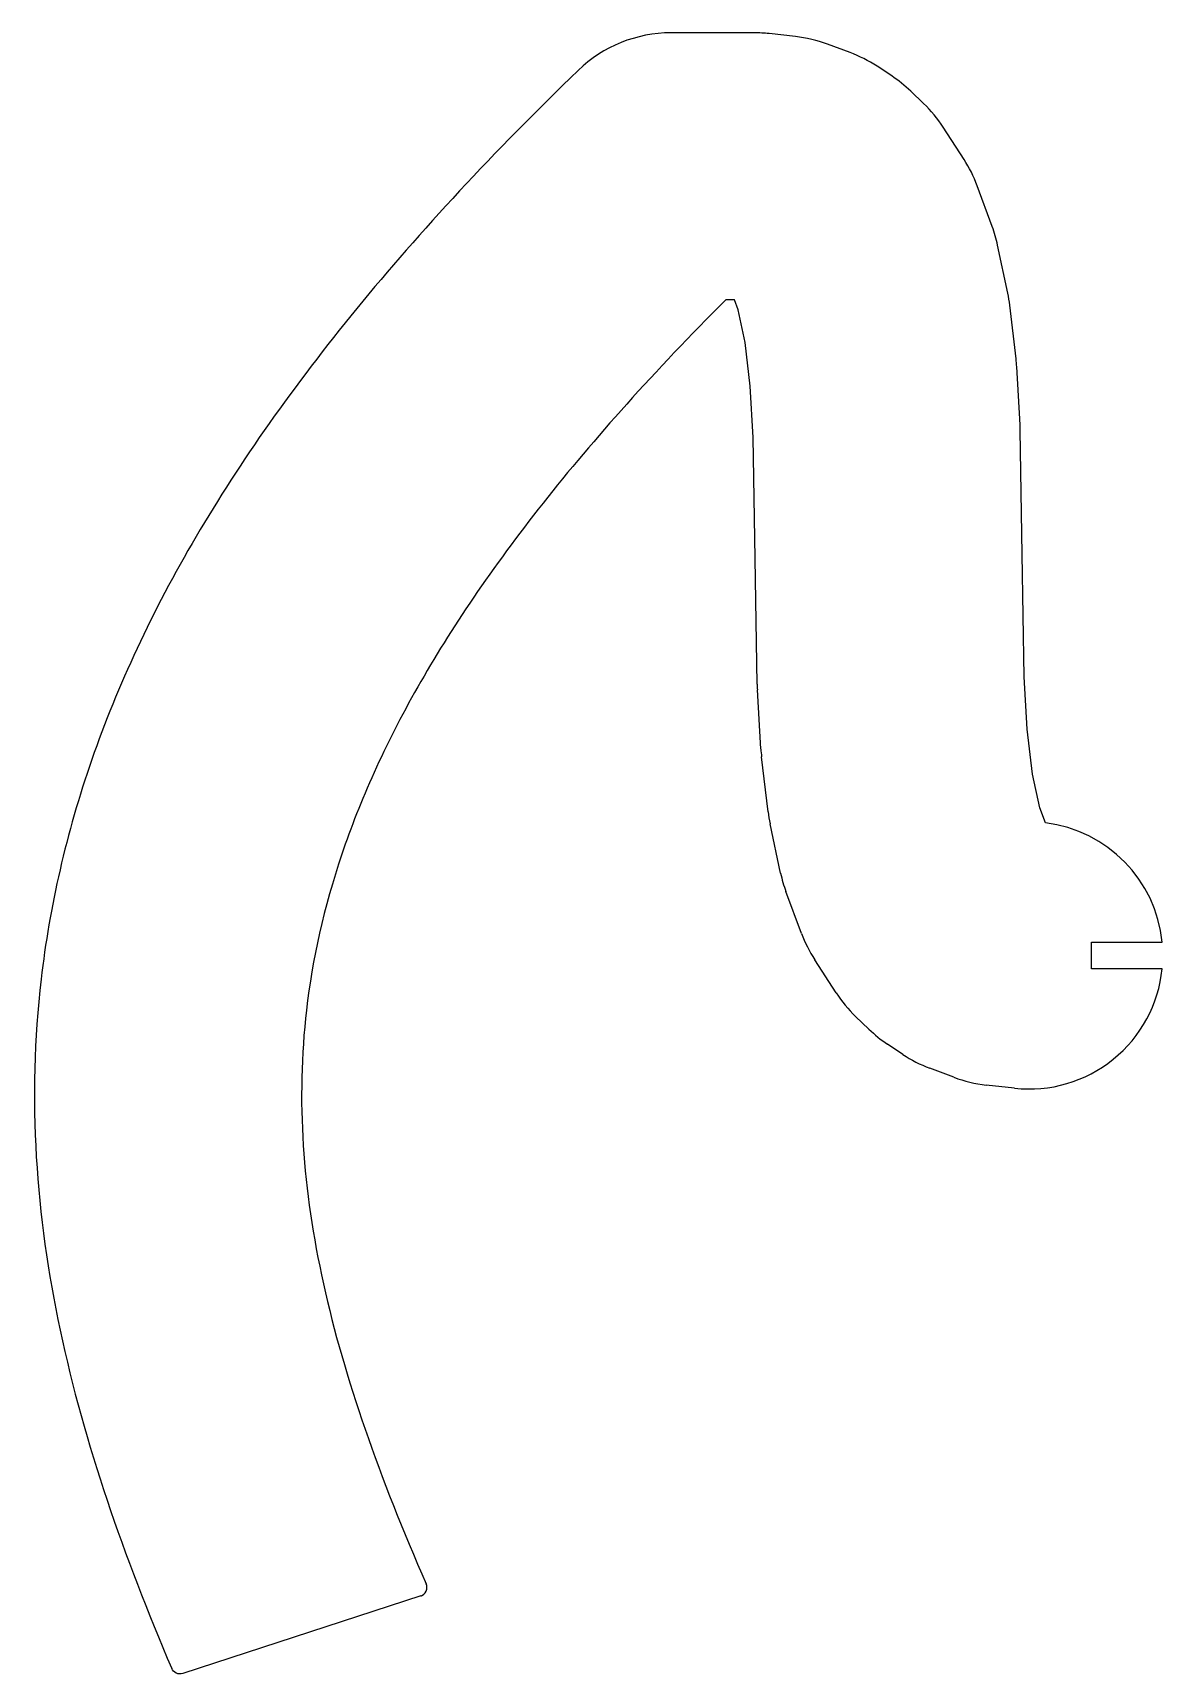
# Model space of a CAD drawing. Header units: millimetres. Extents: x -156 to -29, y -76 to 109.
import ezdxf

# ---------------------------------------------------------------- set-up
doc = ezdxf.new("R2010")
doc.units = ezdxf.units.MM
doc.layers.add('Shape2DView045', color=7, linetype='CONTINUOUS')

msp = doc.modelspace()

# ---------------------------------------------------------------- linework, layer by layer
at = {"layer": 'Shape2DView045'}
for p, q in [((-74.8668, 108.636), (-84.222, 108.636)), ((-70.258, 108.219), (-73.2238, 108.545)), ((-64.117, 106.416), (-66.6629, 107.365)), ((-59.4428, 103.791), (-61.0942, 104.88)), ((-55.8593, 100.691), (-57.3068, 102.083)), ((-51.3269, 94.4196), (-53.6647, 98.0306)), ((-48.1555, 86.8665), (-49.8411, 91.4474)), ((-46.4165, 79.4043), (-47.5584, 84.7952)), ((-77.0934, 78.6357), (-78.0864, 78.6357)), ((-76.6833, 77.5212), (-77.0934, 78.6357)), ((-75.9088, 73.8647), (-76.6833, 77.5212)), ((-45.4856, 71.9983), (-46.1926, 78.0396)), ((-75.333, 68.9451), (-75.9088, 73.8647)), ((-45.0284, 64.596), (-45.4093, 71.1279)), ((-74.9961, 63.168), (-75.333, 68.9451)), ((-74.7827, 49.5902), (-74.9961, 63.168)), ((-44.7864, 50.0632), (-45.0048, 63.9584)), ((-44.5671, 36.2913), (-44.7864, 50.0632)), ((-74.5582, 35.4899), (-74.7826, 49.5871)), ((-44.2188, 30.4024), (-44.5671, 36.2913)), ((-74.1403, 28.1899), (-74.5339, 34.843)), ((-43.6216, 25.3639), (-44.2188, 30.4024)), ((-73.3311, 21.1412), (-74.0623, 27.3103)), ((-42.8128, 21.584), (-43.6216, 25.3639)), ((-42.185, 19.8898), (-42.8128, 21.584)), ((-71.9222, 14.2481), (-73.1033, 19.7679)), ((-69.5758, 7.46915), (-71.3195, 12.1745)), ((-37.0231, 6.5), (-29.0752, 6.5)), ((-37.0231, 3.5), (-37.0231, 6.5)), ((-65.673, 0.78793), (-68.0917, 4.51353)), ((-29.0752, 3.5), (-37.0231, 3.5)), ((-62.0047, -3.28706), (-63.5024, -1.84331)), ((-58.1949, -6.11299), (-59.9035, -4.97614)), ((-52.4631, -8.68341), (-55.176, -7.66088)), ((-45.6573, -9.90817), (-48.83, -9.55547)), ((-112.335, -66.9406), (-139.067, -75.6598))]:
    msp.add_line(p, q, dxfattribs=at)
for centre, start_param, end_param in [((-84.222, 93.6357), 3.14159, 3.90986), ((-74.8668, 93.6357), 3.03184, 3.14159), ((-71.901, 93.3089), 2.78487, 3.03184), ((-69.3551, 92.3601), 2.55836, 2.78487), ((-67.7037, 91.2705), 2.37577, 2.55836), ((-66.2562, 89.8786), 2.14535, 2.37577), ((-63.9184, 86.2676), 1.92337, 2.14535), ((-62.2328, 81.6868), 1.77953, 1.92337), ((-61.0909, 76.2959), 1.6873, 1.77953), ((-60.3839, 70.2546), 1.62905, 1.6873), ((-60.0029, 63.7227), 1.58651, 1.62905), ((-59.7845, 49.8259), 4.7281, 4.72831), ((-59.5601, 35.7287), 4.72831, 4.77148), ((-59.1665, 29.0757), 4.77148, 4.83035), ((-58.4354, 22.9066), 4.83035, 4.92319), ((-44, 5), 1.67096, 3.02029), ((-57.2542, 17.3867), 4.92319, 5.06728), ((-55.5106, 12.6814), 5.06728, 5.28821), ((-44, 5), 6.17247, 1.47063), ((-53.0918, 8.95582), 5.28821, 5.51611), ((-51.5942, 7.51207), 5.51611, 5.69608), ((-49.8856, 6.37522), 5.69608, 5.92274), ((-47.1727, 5.35269), 5.92274, 6.17247)]:
    msp.add_ellipse(centre, major_axis=(0, -15), ratio=1, start_param=start_param, end_param=end_param, dxfattribs=at)
for points, knots in [([(-94.6454, 104.422), (-104.137, 95.2503), (-112.388, 86.3703), (-119.508, 77.6767), (-126.628, 68.9835), (-132.618, 60.4742), (-137.558, 52.0529), (-142.497, 43.6337), (-146.384, 35.2982), (-149.266, 27.0075), (-152.149, 18.7193), (-154.022, 10.4781), (-154.965, 2.32361)], [0, 0, 0, 0, 0.0655217, 0.0655217, 0.0655217, 0.131043, 0.131043, 0.131043, 0.196565, 0.196565, 0.196565, 0.262087, 0.262087, 0.262087, 0.262087]), ([(-94.6454, 104.422), (-104.137, 95.2503), (-112.388, 86.3703), (-119.508, 77.6767), (-126.628, 68.9835), (-132.618, 60.4742), (-137.558, 52.0529), (-142.497, 43.6337), (-146.384, 35.2982), (-149.266, 27.0075), (-152.149, 18.7193), (-154.022, 10.4781), (-154.965, 2.32361)], [0, 0, 0, 0, 0.0655217, 0.0655217, 0.0655217, 0.131043, 0.131043, 0.131043, 0.196565, 0.196565, 0.196565, 0.262087, 0.262087, 0.262087, 0.262087]), ([(-78.0864, 78.6357), (-86.0799, 70.6448), (-92.8769, 63.048), (-98.5968, 55.8129), (-104.318, 48.5774), (-108.961, 41.706), (-112.673, 35.1545), (-116.386, 28.6013), (-119.171, 22.3713), (-121.199, 16.3691), (-123.226, 10.3646), (-124.501, 4.58564), (-125.165, -1.12941)], [0.0109404, 0.0109404, 0.0109404, 0.0109404, 0.0737271, 0.0737271, 0.0737271, 0.136514, 0.136514, 0.136514, 0.1993, 0.1993, 0.1993, 0.262087, 0.262087, 0.262087, 0.262087]), ([(-78.0864, 78.6357), (-86.0799, 70.6448), (-92.8769, 63.048), (-98.5968, 55.8129), (-104.318, 48.5774), (-108.961, 41.706), (-112.673, 35.1545), (-116.386, 28.6013), (-119.171, 22.3713), (-121.199, 16.3691), (-123.226, 10.3646), (-124.501, 4.58564), (-125.165, -1.12941)], [0.0109404, 0.0109404, 0.0109404, 0.0109404, 0.0737271, 0.0737271, 0.0737271, 0.136514, 0.136514, 0.136514, 0.1993, 0.1993, 0.1993, 0.262087, 0.262087, 0.262087, 0.262087]), ([(-154.965, 2.32361), (-155.745, -4.39642), (-155.895, -11.0529), (-155.504, -17.6242), (-155.114, -24.1967), (-154.187, -30.6831), (-152.828, -37.097), (-150.107, -49.9302), (-145.687, -62.4625), (-140.297, -75.1015)], [0.262087, 0.262087, 0.262087, 0.262087, 0.316084, 0.316084, 0.316084, 0.370082, 0.370082, 0.370082, 0.478076, 0.478076, 0.478076, 0.478076]), ([(-154.965, 2.32361), (-155.745, -4.39642), (-155.895, -11.0529), (-155.504, -17.6242), (-155.114, -24.1967), (-154.187, -30.6831), (-152.828, -37.097), (-150.107, -49.9302), (-145.687, -62.4625), (-140.297, -75.1015)], [0.262087, 0.262087, 0.262087, 0.262087, 0.316084, 0.316084, 0.316084, 0.370082, 0.370082, 0.370082, 0.478076, 0.478076, 0.478076, 0.478076]), ([(-125.165, -1.12941), (-125.752, -6.20524), (-125.856, -11.2355), (-125.527, -16.3315), (-125.197, -21.4261), (-124.432, -26.5874), (-123.262, -31.8864), (-122.092, -37.1841), (-120.517, -42.6179), (-118.577, -48.2254), (-116.638, -53.8324), (-114.336, -59.6118), (-111.728, -65.5901)], [0.262087, 0.262087, 0.262087, 0.262087, 0.31785, 0.31785, 0.31785, 0.373613, 0.373613, 0.373613, 0.429376, 0.429376, 0.429376, 0.485139, 0.485139, 0.485139, 0.485139]), ([(-112.335, -66.9406), (-112.093, -66.8658), (-111.85, -66.6684), (-111.732, -66.3996), (-111.61, -66.133), (-111.624, -65.82), (-111.728, -65.5901)], [0, 0, 0, 0, 0.5, 0.5, 0.5, 1, 1, 1, 1]), ([(-139.067, -75.6598), (-139.284, -75.7328), (-139.556, -75.7281), (-139.791, -75.6197), (-140.027, -75.5146), (-140.21, -75.3126), (-140.297, -75.1015)], [0, 0, 0, 0, 0.500002, 0.500002, 0.500002, 1, 1, 1, 1]), ([(-139.348, -75.7086), (-139.496, -75.7133), (-139.651, -75.6836), (-139.791, -75.6197), (-140.027, -75.5146), (-140.21, -75.3126), (-140.297, -75.1015)], [0.2, 0.2, 0.2, 0.2, 0.500002, 0.500002, 0.500002, 0.999993, 0.999993, 0.999993, 0.999993])]:
    msp.add_open_spline(points, degree=3, knots=knots, dxfattribs=at)
msp.add_open_spline([(-112.335, -66.9406), (-112.188, -66.8938), (-112.052, -66.7956)], degree=2, dxfattribs=at)

doc.saveas('drawing.dxf')
